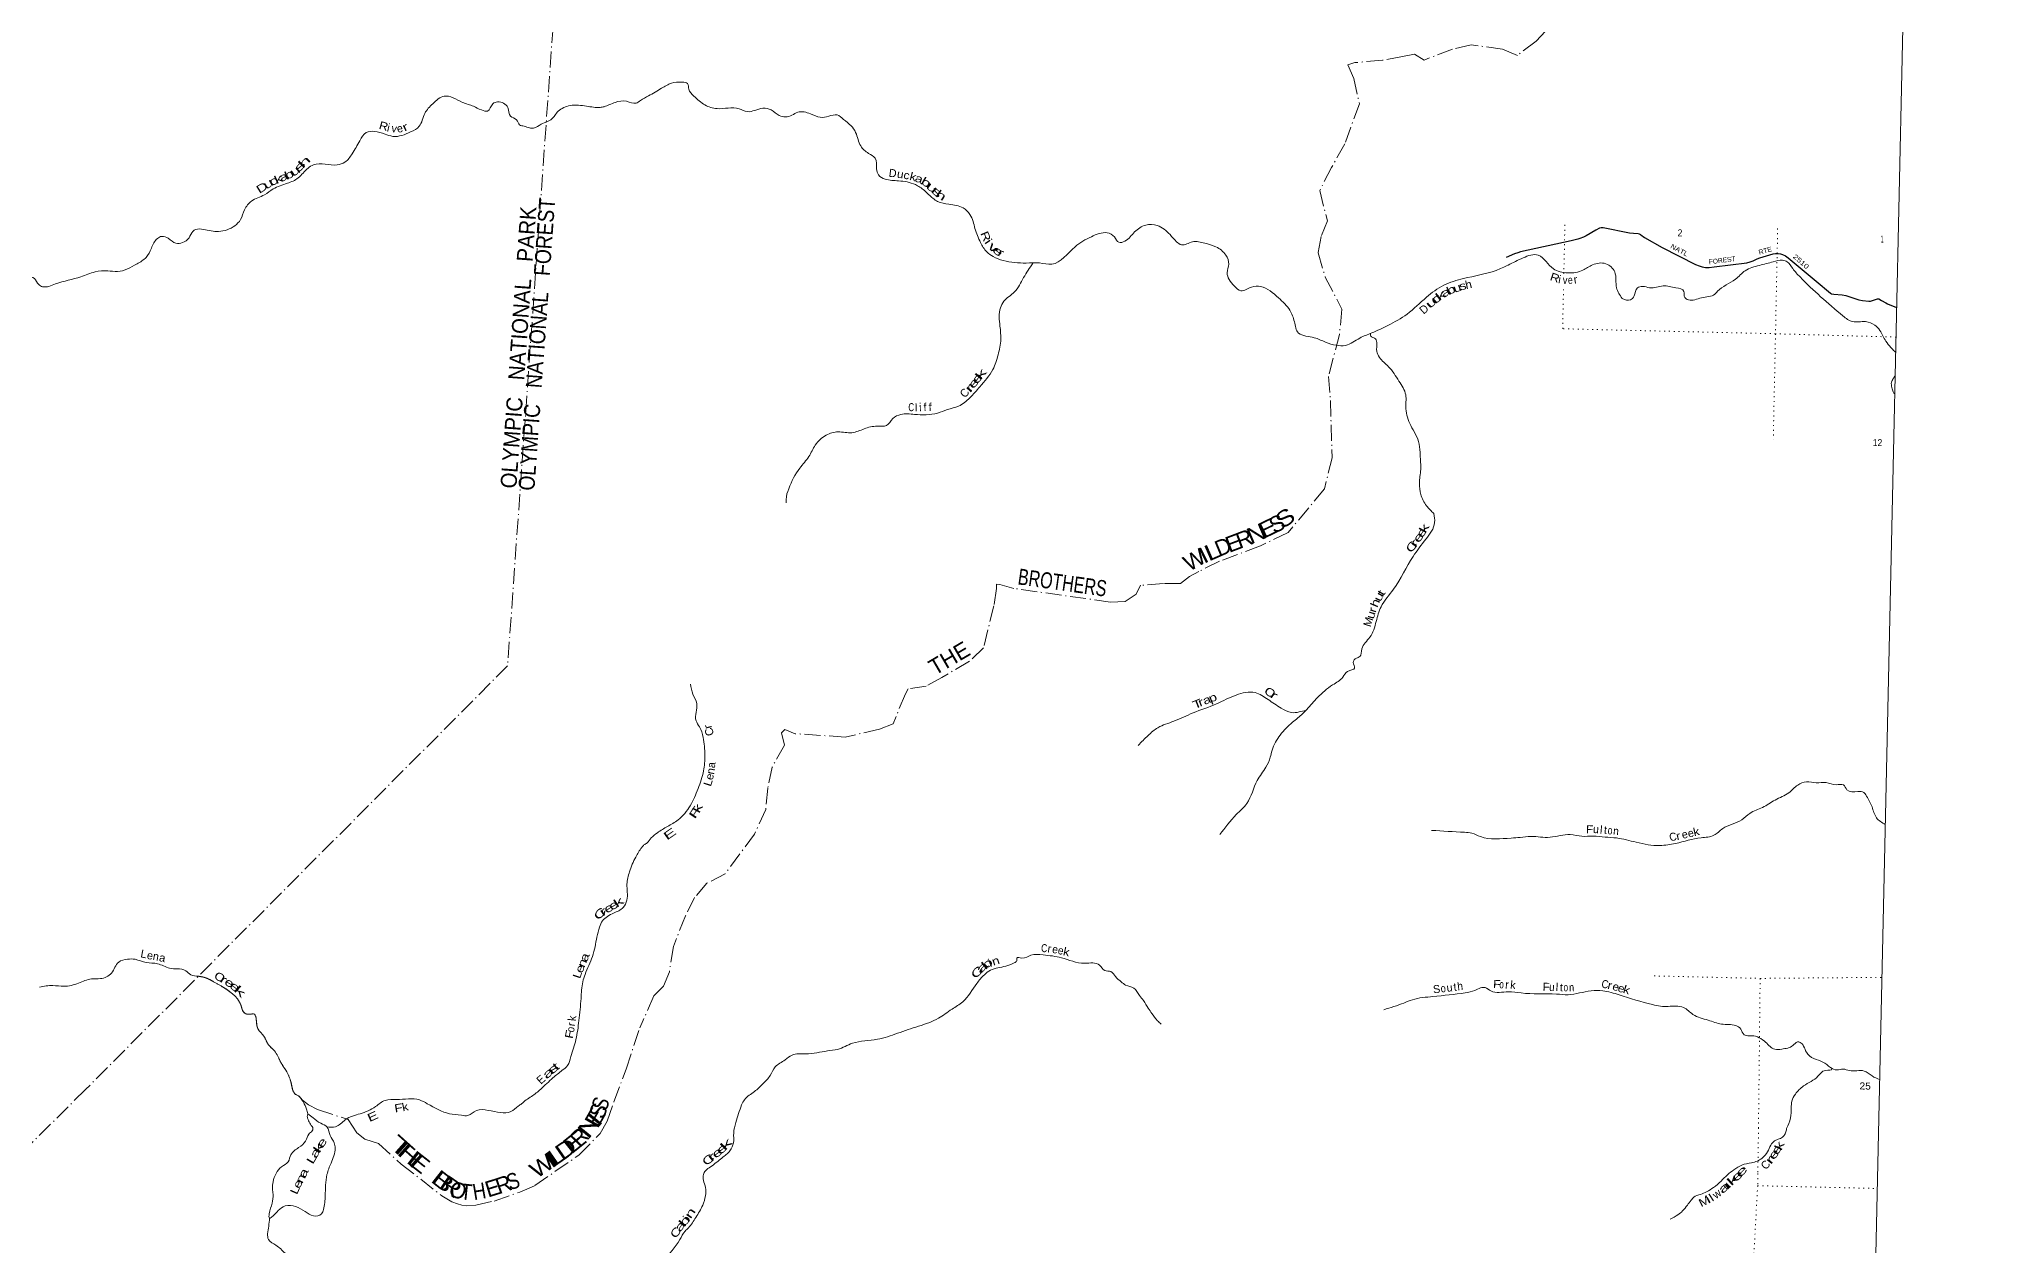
# Model space of a CAD drawing. Header units: feet. Extents: x -745759 to -493183, y 5472 to 195788.
# Drawn here: x -542186 to -493183, y 48454 to 78592 of the extents above; entities that cross this region are included whole.
import ezdxf
from ezdxf.enums import TextEntityAlignment as Align

# ---------------------------------------------------------------- set-up
doc = ezdxf.new("R2010")
doc.units = ezdxf.units.FT
doc.header["$LTSCALE"] = 80
doc.linetypes.add('DOT_DASHED', pattern=[7.7, 5, -1.2, 0.3, -1.2])
doc.linetypes.add('DOTTED', pattern=[1.5, 0.3, -1.2])
for name, color, linetype, lineweight in [('29', 7, 'Continuous', 25), ('39', 7, 'Continuous', 13), ('4', 7, 'Continuous', 13), ('44', 7, 'DOT_DASHED', 13), ('7', 7, 'DOTTED', 13)]:
    doc.layers.add(name, color=color, linetype=linetype, lineweight=lineweight)
doc.layers.add('30', color=7, linetype='Continuous')
doc.layers.add('41', color=7, linetype='Continuous')

msp = doc.modelspace()

# ---------------------------------------------------------------- linework, layer by layer
at = {"layer": '29'}
for points in [[(-502156.44, 73704.05), (-502184.86, 73721.7), (-502221.45, 73733.13), (-502335.77, 73742.28), (-502436.37, 73751.43), (-503099.42, 73879.53), (-503142.86, 73881.83), (-503190.87, 73870.38), (-503277.76, 73820.06), (-503520.11, 73678.23), (-503586.42, 73646.21), (-503680.16, 73614.18), (-503730.46, 73598.18), (-503895.08, 73554.7), (-505161.74, 73280.2), (-505228.05, 73259.62), (-505312.64, 73229.88), (-505522.99, 73138.38)], [(-502156.44, 73704.05), (-502060.44, 73643.14), (-501621.26, 73392.49), (-500786.63, 72964.96)], [(-500786.63, 72964.96), (-500701, 72927.95), (-500618.69, 72905.07), (-500540.95, 72891.35), (-500447.21, 72891.35), (-500326.03, 72905.07), (-499505.21, 73008.01), (-499420.62, 73030.88), (-499349.74, 73058.33), (-499249.14, 73104.08), (-499180.55, 73131.54), (-498849.02, 73227.61), (-498785, 73236.76), (-498720.98, 73239.05), (-498663.82, 73232.19), (-498615.81, 73216.17), (-498540.35, 73181.86), (-498472.17, 73135.15)], [(-498472.17, 73135.15), (-497774.27, 72546.65), (-497415.09, 72244.95)], [(-497415.09, 72244.95), (-497388.01, 72233.69), (-497333.13, 72227.98), (-497122.78, 72209.68), (-497033.61, 72192.52), (-496930.73, 72159.35), (-496706.66, 72086.15), (-496612.91, 72068.99), (-496459.72, 72052.98), (-496413.99, 72050.69), (-496386.56, 72054.13), (-496265.38, 72099.87), (-496242.51, 72105.59), (-496219.64, 72105.59), (-496205.94, 72103.3), (-496138.49, 72067.85), (-496034.46, 72003.8), (-495988.71, 71982.07), (-495760.85, 71891.31)]]:
    msp.add_lwpolyline(points, dxfattribs=at)
at = {"layer": '39'}
for points in [[(-526628.84, 77365.74), (-526383.07, 77494.39), (-526116.93, 77518.45), (-525982.58, 77482.1), (-525950.46, 77342.57), (-525824.15, 77173.37), (-525545.65, 76949.4), (-525245.02, 76858.07), (-524693.37, 76855.51), (-524491.1, 76783.84), (-524097.2, 76868.36), (-523890.47, 76824.84), (-523689.2, 76686.7), (-523532.7, 76650.01), (-523372.95, 76695.87), (-523228.9, 76768.17), (-522907.37, 76726.88), (-522669.05, 76642.57), (-522451.19, 76669.39), (-522241.32, 76700.37), (-522083.91, 76591.12), (-521895.08, 76429), (-521780.8, 76264.02), (-521651.01, 75925.51), (-521456.48, 75741.14), (-521291.17, 75621.7), (-521254.89, 75357.19), (-521206.91, 75201.3), (-521045.38, 75098.04), (-520707.78, 75054.48), (-520287.64, 74961.74), (-520174.53, 74898.9), (-519955.83, 74716.34), (-519730.99, 74539.56), (-519448.13, 74470.67), (-519091.16, 74376.44), (-518924.48, 74214.67), (-518844.53, 74042.16), (-518796.88, 73864.11), (-518659.2, 73515.41), (-518503.7, 73279.26), (-518344.4, 73161.93), (-518090.15, 73065.28), (-517519.29, 73001.96), (-517185.01, 73004.8), (-516875.41, 72973.78), (-516297.03, 73408.01), (-515888.53, 73659.54), (-515496.46, 73756.17), (-515310.78, 73652.53), (-515204.06, 73519.9), (-515050.64, 73545.71), (-514807.51, 73779.67), (-514529.12, 73948.6), (-514243.34, 73940.11), (-513922.59, 73713.47), (-513758.2, 73533.6), (-513636.53, 73457.15), (-513361.58, 73531.44), (-513056.06, 73496.44), (-512775.53, 73407.44), (-512527.04, 73196.03), (-512453.86, 72975.27), (-512493.38, 72758.29), (-512321.14, 72431.21), (-512149.82, 72309.66), (-511882.65, 72402.2), (-511656.95, 72414.8), (-511212.23, 72131.82), (-510926.99, 71821.12), (-510814.53, 71535.27), (-510712.07, 71253.61), (-510527.97, 71178.2), (-510317.19, 71136.63), (-510036.98, 71025.47), (-509770.38, 70946.75), (-509534.84, 70945.09), (-509179.74, 71126.93), (-508881.82, 71255.26), (-508476.31, 71442.35), (-507998.84, 71727.05), (-507513.31, 72146.62), (-507079.92, 72446.1), (-506588.12, 72613.72), (-505773.6, 72818.61), (-505471.6, 72950.9), (-505096.4, 73130.41), (-504718.88, 73197.05), (-504523.92, 73040.88), (-504341.44, 72858.71), (-503980.6, 72754.35), (-503603.04, 72823), (-503363.47, 72954.26), (-503026.79, 72983.25), (-502808.35, 72782.39), (-502762.03, 72382.73), (-502621.12, 72114.57)], [(-526628.84, 77365.74), (-526958.8, 77176.55), (-527155.74, 77060.61), (-527269.41, 76995.81), (-527504.14, 77041.68), (-527790.26, 77015.77), (-528069.59, 76907.12), (-528162.41, 76890.38), (-528506.04, 76919.75), (-528914.3, 76933.98), (-529212.23, 76793.36), (-529302.37, 76687.9), (-529372.08, 76602.28), (-529637.73, 76467.22), (-529832.39, 76369.39), (-529934.89, 76376.98), (-530063.03, 76419.23), (-530179.22, 76453.23), (-530255.78, 76579.35), (-530403.36, 76666.22), (-530474.49, 76884.97), (-530727.9, 77025.85), (-530849.34, 76979.31), (-530978.86, 76797.86), (-531133.4, 76824.38), (-531333.19, 76918.09), (-531609.4, 77014.97), (-532061.78, 77170.95), (-532348.38, 76981.79), (-532547.22, 76740.92), (-532688.98, 76416.55), (-532902.38, 76276.67), (-533344.72, 76166.45), (-533543.06, 76223.86), (-533803.63, 76290.27), (-534011.36, 76259.15), (-534175.39, 76058.06), (-534363.48, 75730.35), (-534545.71, 75523.49), (-534739.93, 75453.87), (-535041.48, 75472.53), (-535331.5, 75454.74), (-535467.54, 75374.16), (-535714.76, 75127.97), (-535982.42, 74992.94), (-536340.73, 74851.22), (-536556.24, 74705.32), (-536880.53, 74551), (-537052.88, 74331.89), (-537155.23, 74085.53), (-537296.36, 73934.48), (-537700.97, 73791.45), (-538080.54, 73839.5), (-538273.73, 73838.39), (-538342.83, 73793.07), (-538441.85, 73633.33), (-538608.71, 73510.89), (-538769.89, 73497.2), (-538959.2, 73618.97), (-539123.45, 73667.81), (-539232.91, 73615.04), (-539383.53, 73369.41), (-539515.77, 73141.64), (-539741.59, 72979.78), (-540229.41, 72789.62), (-540474.63, 72807.43), (-540788.95, 72779.93), (-541146.95, 72658.36), (-541777.49, 72478.42), (-542104.49, 72410.8), (-542198.27, 72462.6), (-542306.62, 72615.4), (-542491.18, 72652.45), (-542784.23, 72568.19), (-542953.44, 72423.62), (-543024.46, 72384.38), (-543077.98, 72437.59), (-543122.04, 72583.37), (-543254.21, 72625.67), (-543479.61, 72623.03), (-543801.13, 72519.05), (-544659.53, 72042.24), (-544850.83, 71900.01), (-545205.27, 71748.16), (-545303.12, 71664.98), (-545333.58, 71514.28), (-545398.98, 71315.73), (-545483.45, 71186), (-545673.38, 71134.45), (-545914.33, 71035.3), (-546157.84, 71032.93), (-546324.64, 70914.51), (-546475.87, 70761.6), (-546703.97, 70581.64), (-547070.76, 70278.8), (-547319.81, 69911.71), (-547462.14, 69682.08)], [(-502621.12, 72114.57), (-502412.23, 72081.09), (-502324.18, 72178.44), (-502236.59, 72378.56), (-502113.16, 72418.94), (-501934.46, 72385.93), (-501593.54, 72428.96), (-501276.1, 72383.71), (-501076.14, 72291.94), (-501058.26, 72142.56), (-500966.58, 72080.68), (-500641.64, 72132.03), (-500301.94, 72227.47), (-500238.5, 72294.98), (-499788.98, 72596.23), (-499546.15, 72810.04), (-499191.81, 72941.52), (-498846.1, 73034.85), (-498609.94, 73073.48), (-498497.76, 73035.46), (-498355.42, 72861.97), (-498175.34, 72653.65), (-497102.76, 71681.87), (-496861.32, 71537.07), (-496537.14, 71538.05), (-496308.94, 71449.87), (-496178.03, 71318.87), (-496031.08, 71050.62), (-495902.61, 70891.46), (-495812.64, 70796.36), (-495785.7, 70771.65)], [(-517349.27, 72996.87), (-517581.16, 72638.24), (-517810.08, 72279.15), (-518075.32, 72047.55), (-518162.36, 71883.69), (-518173.3, 71426.5), (-518150.08, 71097.72), (-518218.38, 70707.9), (-518350.74, 70343.27), (-518677.4, 69911.15), (-518927.25, 69632.97), (-519208.2, 69427.82), (-519485.35, 69341.47), (-519732.33, 69252.65), (-520310.66, 69221.38), (-520646.92, 69220.58), (-520849.86, 69114.95), (-521009.46, 68946.18), (-521243.33, 68925.65), (-521566.47, 68860.18), (-521871.95, 68764.21), (-522217.97, 68783.71), (-522515.15, 68703.73), (-522788.75, 68452.11), (-522950.09, 68168.53), (-523177.97, 67877.92), (-523451.5, 67364.37), (-523517.95, 67097.44), (-523513.22, 67010.73)], [(-507325.12, 66743.92), (-507511.48, 66936.22), (-507654.14, 67222.54), (-507690.26, 67497.12), (-507656.81, 67845.16), (-507671.56, 68202.02), (-507693.53, 68480.41), (-507905.94, 68947.14), (-508028.56, 69360.08), (-508031.35, 69708.69), (-508199.29, 70053.83), (-508461.66, 70412.54), (-508687.7, 70643.75), (-508755.87, 70795.92), (-508756.58, 71015.55), (-508811.27, 71127.22), (-508887.28, 71160.65), (-508910.92, 71195.27), (-508912.38, 71237.16)], [(-495808.5, 69730.7), (-495844.54, 69780.67), (-495879.45, 69891.74), (-495891.54, 70024.9), (-495843.87, 70114.83), (-495798.22, 70192.38)], [(-512675.17, 58725.78), (-512266.98, 59223.11), (-512002.99, 59505.1), (-511740.65, 60077.25), (-511526.25, 60408.36), (-511415.79, 60656.48), (-511370.87, 60831.07), (-511167.82, 61210.72), (-510858.96, 61530.28), (-510603.99, 61747.93), (-510505.78, 61851.17), (-510233.46, 62151.16), (-509858.27, 62463.65), (-509605.68, 62657.16), (-509482.71, 62800.31), (-509308.29, 62884.22), (-509342.39, 63025.8), (-509260.26, 63131.3), (-509179.07, 63174.36), (-509127.93, 63360.94), (-508928.2, 63654), (-508769.22, 64048.44), (-508648.91, 64415.28), (-508336.27, 64851.65), (-507846.72, 65670.09), (-507523.99, 66108.32), (-507308.37, 66520.01), (-507325.12, 66743.92)], [(-525909.14, 62484.52), (-525846.52, 62231.69), (-525753.39, 61998.53), (-525769.94, 61569.63), (-525683.68, 61415.15), (-525590.99, 61153.79), (-525549.46, 60703.84), (-525579.46, 60317.46), (-525719.07, 59872.34), (-525914.77, 59446.24), (-526216.1, 59092.3), (-526482.35, 58927.21), (-526734.36, 58771.97), (-526887.34, 58641.38), (-526991.89, 58518.09), (-527072.11, 58465.12)], [(-514719.39, 60953.86), (-514470.03, 61199.81), (-514225.46, 61395.46), (-513828.39, 61556.49), (-513346.08, 61762.53), (-512760.74, 61991.15), (-512270.16, 62211.16), (-511794.1, 62270.22), (-511472.51, 62099.99), (-511145.57, 61883.32), (-510889.53, 61772.54), (-510691.98, 61787.59), (-510532.35, 61825.4)], [(-496045.16, 58973.7), (-496265.27, 59146.59), (-496375.97, 59416.29), (-496512.8, 59688.42), (-496583.89, 59780.19), (-496728.55, 59800.59), (-497003.75, 59843.16), (-497090.5, 59965.41), (-497267.61, 59970.19), (-497526.49, 60026.61), (-497770.27, 60016.32), (-498013.51, 60042.28), (-498234.2, 59961.1), (-498454.52, 59771.11), (-498797.57, 59587.07), (-499114.46, 59402.63), (-499430.79, 59254.44), (-499630.53, 59094.35), (-500109, 58876.16), (-500329.02, 58706.32), (-500646.06, 58644.78), (-501288.46, 58503.69), (-501675.84, 58451.31), (-502272.59, 58533.16), (-502762.27, 58639.53), (-503049.85, 58662.16), (-503343.41, 58688.9), (-503625.41, 58681.21), (-503918.69, 58726.09), (-504425.1, 58657.43), (-504899.98, 58676.93), (-505168.1, 58654.93), (-505397.89, 58638.36), (-506164.46, 58674.51), (-506376.62, 58758.42), (-506559.5, 58781.42), (-507384.3, 58828.55)], [(-527071.06, 58466.35), (-527126.8, 58401.05), (-527277.86, 58163.13), (-527432.36, 57794.61), (-527495.39, 57487.19), (-527497.46, 57086.13), (-527592.81, 56902.15), (-527828.35, 56762.6), (-528106.95, 56569.29), (-528181.76, 56413.21), (-528245.91, 56164.26), (-528357.87, 55682.23), (-528543.77, 55233.56), (-528598.92, 55046.95), (-528643.45, 54632.43), (-528698.17, 54076.98), (-528771.75, 53604.45), (-528896.94, 53179.06), (-528982.88, 52952.6), (-529111.39, 52837.64), (-529345.68, 52647.69), (-529651.78, 52366.11), (-529879.91, 52184.13), (-530017.84, 52098.27)], [(-542179.12, 54917.4), (-541844.53, 54954.68), (-541571.18, 54934.43), (-541203.76, 55013.53), (-540880.2, 55119.5), (-540656.75, 55126.2), (-540378.94, 55267.12), (-540199.75, 55538.53), (-539979.31, 55611.79), (-539788.2, 55608.9), (-539511.71, 55530.15), (-539230.47, 55499.71), (-538926.34, 55386.28), (-538731.39, 55371.24), (-538524.85, 55323.78), (-538395.62, 55221.06), (-538204.19, 55186.93)], [(-524630.52, 51972.25), (-524557.9, 52103.14), (-524307.17, 52306.75), (-524096.85, 52500.92), (-523914.54, 52707.62), (-523790.5, 52921.27), (-523540.2, 53096.69), (-523369.25, 53216.92), (-523026.53, 53245.82), (-522485.8, 53319.99), (-522231.5, 53360.35), (-521860.75, 53511.72), (-521237.1, 53610.78), (-520735.48, 53762.12), (-520205.28, 53939.21), (-519711.02, 54137.01), (-519371.35, 54363.41), (-519100.76, 54548.58), (-518751.53, 55008.56), (-518563.05, 55223.22), (-518408.33, 55335.65), (-518030.26, 55438.55), (-517815.61, 55519.82), (-517752.35, 55575.25), (-517749.4, 55637.66), (-517624.5, 55641.76), (-517397.98, 55708.74), (-517093.78, 55720.11), (-516635.83, 55646.47), (-516056, 55510.49), (-515684.18, 55466.4), (-515551.35, 55329.33), (-515398.75, 55300.76), (-515285.84, 55178.11), (-515140.87, 55044.88), (-515031.35, 54964.59), (-514829.13, 54888.9), (-514686.91, 54707.36), (-514582.14, 54578.79), (-514466.26, 54385.57), (-514375.55, 54259.23), (-514235.37, 54075.71), (-514144.05, 53989.66)], [(-538204.19, 55186.93), (-538052.54, 55155.41), (-537794.86, 55030.59), (-537233.65, 54621.04), (-537135.82, 54438.16), (-537075.75, 54286.09), (-536931.64, 54235.55), (-536802.86, 54235.62), (-536764.22, 54130.23), (-536715.89, 53867.49), (-536571.76, 53685.93), (-536460.15, 53482.7), (-536305.63, 53323.15), (-536156.84, 53050.83), (-535980.07, 52765.99), (-535874.2, 52449.98), (-535835.08, 52310.34), (-535780.79, 52234.8)], [(-496185.48, 52605.09), (-496372.81, 52694.75), (-496572.28, 52818.75), (-496944.62, 52828.59), (-497097.06, 52867.24), (-497254.4, 52847.53), (-497412.58, 52906.42), (-497601.8, 53042.35), (-497832.01, 53130.57), (-498016.91, 53286.58), (-498085.05, 53440.77), (-498170.24, 53532.77), (-498242.55, 53543.97), (-498354.57, 53459.09), (-498633.82, 53366.73), (-498805.05, 53361.35), (-499037.95, 53538.26), (-499375.77, 53700.69), (-499512.62, 53704.84), (-499570.69, 53725.89), (-499659.17, 53866.3), (-499780.69, 53952.82), (-500140.52, 53990.67), (-500471.26, 54088.52), (-500851.63, 54233.48), (-501084.62, 54404.35), (-501275.39, 54437.55), (-501659.96, 54437.51), (-501862.73, 54476.94), (-502696.65, 54719.65), (-503107.82, 54824.8), (-503397.78, 54823.28), (-503973.09, 54725.47), (-504260.79, 54740.04), (-505148.3, 54768), (-505465.95, 54799.15), (-505902.55, 54820.07), (-506048.28, 54902.94), (-506159.15, 54894.59), (-506305.09, 54830.38), (-506547.56, 54773.72), (-507350.33, 54679.47), (-507864.98, 54598.85), (-508077.62, 54517.54), (-508581.5, 54350.12)], [(-498511.1, 51379.9), (-498412.15, 51646.63), (-498394.26, 51898.21), (-498379.63, 52067.22), (-498292.4, 52243.17), (-498085.99, 52445.46), (-497729.98, 52687.73), (-497536.49, 52833.8), (-497378.21, 52876.78), (-497380.64, 52887.79)], [(-535780.79, 52234.8), (-535706.6, 52197.87), (-535658.74, 52149.98), (-535584.44, 52045.91), (-535506.45, 51866.6), (-535473.13, 51750.9)], [(-534990.71, 51423.29), (-534781.18, 51424.88), (-534535.33, 51601.93), (-534161.37, 51753.54), (-533778.76, 51929.1), (-533541.46, 52086.23), (-533251.24, 52107), (-532680.16, 52096.39), (-532485.35, 52002.74), (-531934.33, 51752.87), (-531633.56, 51712.92), (-531470.76, 51706.73), (-531256.38, 51832.21), (-530962.55, 51836.76), (-530658.16, 51780.6), (-530400.01, 51806.22), (-530213.57, 51940.47), (-530127.57, 52000.73), (-530017.83, 52098.27)], [(-524630.52, 51972.25), (-524775.53, 51534.94), (-524828.25, 51270.53), (-524834.27, 51025.07), (-524923.54, 50828), (-525123.03, 50645.77), (-525405.88, 50425.36), (-525530.91, 50327.82), (-525585.42, 50236.58), (-525583.14, 50083.53), (-525533.08, 49911.16), (-525534.14, 49703.83), (-525602.35, 49463.96), (-525774.61, 49162.27), (-525955.87, 48903.07), (-526042.38, 48818.67), (-526174.24, 48606.56), (-526587.25, 48079.38), (-526775.32, 47870.69), (-526976.57, 47698.56), (-527142.08, 47589.96), (-527328.54, 47458.72)], [(-535473.13, 51750.9), (-535342.85, 51650.84), (-535149.1, 51514.91), (-534990.52, 51420.17), (-534911.42, 51204.56), (-534811.36, 51022.67), (-534790.46, 50893.18), (-534892.31, 50521.02), (-534994.06, 50233.48), (-535037.47, 49704.68), (-535080.31, 49359.21), (-535133.35, 49249.75), (-535329.73, 49200.38), (-535538.31, 49306.47), (-535776.55, 49433.47), (-536037.71, 49448.23), (-536211.53, 49335.82), (-536345.79, 49196.2), (-536429.53, 49145.96), (-536439.02, 49248.97), (-536363.96, 49515.02), (-536342.24, 49740.14), (-536358.87, 49879.59), (-536340.41, 50054.42), (-536127.93, 50425.76), (-535963.76, 50554.53), (-535895.09, 50726.05), (-535701.47, 50906.46), (-535528.41, 51069.26), (-535449.63, 51242.54), (-535365.04, 51327.01), (-535345.58, 51380.92), (-535405.29, 51487.22), (-535464.59, 51609.64), (-535486.95, 51680.73), (-535473.13, 51750.9)], [(-498511.1, 51379.9), (-498541.33, 51273.61), (-498587.65, 51188.2), (-498695.77, 51124.47), (-498811.58, 51075.02), (-498906.72, 50966.68), (-498987.16, 50801.6), (-499125.83, 50639.99), (-499387.93, 50527.77), (-499630.62, 50469.41), (-499828.57, 50349.55), (-499990.46, 50224.75), (-500149.06, 50069.68), (-500335.95, 49909.27), (-500511.46, 49802.94), (-500661.82, 49738.25), (-500832.47, 49666.02), (-500896.63, 49591.12), (-500992.11, 49468.7), (-501110.29, 49322.68), (-501227.18, 49228.97), (-501422.98, 49115.09)], [(-536428.84, 49146.04), (-536450.65, 48945.01), (-536477.6, 48752.27), (-536454.99, 48610.65), (-536269.48, 48466.87), (-536041.1, 48267.58), (-535822.82, 47985.94), (-535807.97, 47614.82), (-535789.29, 47316.13), (-535845.7, 47071.76), (-535799.88, 46732.08), (-535752.71, 46204.98), (-535737.15, 45781.45), (-535796.43, 45583.5), (-535934.16, 45304.94), (-535872.35, 45041.42), (-535859.85, 44817.44), (-535766.68, 44520.88), (-535662.8, 44250.23), (-535711.62, 44148.73), (-535653.62, 43973.96), (-535625.34, 43737.49), (-535634.9, 43516.09), (-535712.27, 43318.6), (-535750.02, 43176.51), (-535749.38, 43079.59)]]:
    msp.add_spline(points, degree=3, dxfattribs=at)
at = {"layer": '4'}
msp.add_lwpolyline([(-739699.92, 195787.95), (-708889.59, 194791.67), (-678077.93, 193837.75), (-647264.98, 192926.23), (-616450.81, 192057.09), (-585635.48, 191230.34), (-554819.03, 190445.97), (-524001.53, 189704), (-493183.05, 189004.41), (-497222.97, 5471.78), (-528293.91, 6177.09), (-559363.85, 6925.15), (-590432.73, 7715.93), (-621500.49, 8549.46), (-652567.08, 9425.72), (-683632.43, 10344.71), (-714696.49, 11306.44), (-745759.19, 12310.89)], close=True, dxfattribs=at)
msp.add_lwpolyline([(-739699.92, 195787.95), (-708889.59, 194791.67), (-678077.93, 193837.75), (-647264.98, 192926.23), (-616450.81, 192057.09), (-585635.48, 191230.34), (-554819.03, 190445.97), (-524001.53, 189704), (-493183.05, 189004.41), (-497222.97, 5471.78), (-528293.91, 6177.09), (-559363.85, 6925.15), (-590432.73, 7715.93), (-621500.49, 8549.46), (-652567.08, 9425.72), (-683632.43, 10344.71), (-714696.49, 11306.44), (-745759.19, 12310.89)], close=True, dxfattribs=at)
at = {"layer": '44'}
for points in [[(-527988.94, 97949.07), (-530478.63, 62939.37), (-541025.43, 52360.08)], [(-504536.15, 78793.14), (-504773.34, 78540.97), (-505240.65, 78187.24), (-505613.76, 78342.96), (-506397.58, 78453.96), (-506860.19, 78347.15), (-507571.08, 78072.04), (-507809.16, 78217.58), (-508110.21, 78163.02), (-508610.68, 78065.09), (-509300.53, 78007.38), (-509478.99, 77955.36), (-509324.99, 77610.02), (-509189.15, 76976.07), (-509554.65, 75976.28), (-509882.7, 75390.42), (-510181.03, 74812.54)], [(-510181.03, 74812.54), (-509988.36, 74056.43), (-510147.99, 73660.88), (-510223.31, 73255.83), (-510040.52, 72646.36), (-509624.75, 71845.38), (-509687.38, 71218.29), (-509960.9, 70167.03), (-509913.06, 69571.93), (-509872.69, 68139.69), (-510060.77, 67359.39), (-510973.05, 66270.67), (-511659.71, 65936.63), (-512685.35, 65552.72), (-513205.74, 65295.98), (-513436.25, 65173.49), (-513663.48, 65000.72), (-514086.08, 64998.03), (-514657.41, 64951.29), (-514771.46, 64730.95), (-515041.1, 64550.38), (-515413.25, 64534.45), (-517823.79, 64872.45), (-518176.89, 64969.3), (-518261.14, 64982.99), (-518263.29, 64869.99), (-518326.49, 64435.47), (-518582.95, 63392.35), (-518935.87, 63053.82), (-519628.11, 62648.69), (-520016.75, 62432.04), (-520470.11, 62366.97), (-520535.86, 62242.27), (-520845.98, 61488.72), (-521182.33, 61355.1), (-522043.78, 61161.55), (-523288.71, 61245.27), (-523548.71, 61349.23), (-523630.57, 61266.61), (-523560.34, 60960.07), (-523866.63, 60407.41), (-523978.04, 59881.44), (-524026.09, 59354.62), (-524304.01, 58738.79), (-525041.17, 57748.18), (-525497.88, 57507.33), (-525804.66, 57151.44), (-526033, 56698.21), (-526334.9, 55931.99), (-526435.71, 55297.04), (-526582.04, 54934.8), (-526827.45, 54695.3), (-527088.23, 54091.79), (-527177.82, 53897.55)], [(-527822.7, 52047.08), (-527516.02, 52868.56), (-527177.82, 53897.55)], [(-541025.43, 52360.08), (-547329.25, 46116.86), (-557897.72, 46384.94), (-558385.93, 46393.63)], [(-535783.96, 52237.28), (-535692.75, 52189.29), (-535612.87, 52095.55), (-535533.98, 52030.42), (-535454.75, 51977.99), (-535227.16, 51853.63)], [(-535227.16, 51853.63), (-534463.92, 51607.95), (-534243.77, 51274.34), (-534051.23, 51113.37), (-533709.12, 51006.41), (-533136.75, 50494.31), (-532123.03, 49700.41), (-531873.42, 49554.68), (-531731.41, 49499.42), (-531620.9, 49467), (-531500.65, 49454.02), (-531271.87, 49469.81), (-530815.65, 49571.95), (-530175.28, 49793.46), (-529802.23, 49955.36), (-528699.41, 50717.25), (-528165.37, 51262.13), (-527989.98, 51569.61), (-527822.7, 52047.08)]]:
    msp.add_lwpolyline(points, dxfattribs=at)
msp.add_spline([(-538204.19, 55186.93), (-538052.54, 55155.41), (-537794.86, 55030.59), (-537233.65, 54621.04), (-537135.82, 54438.16), (-537075.75, 54286.09), (-536931.64, 54235.55), (-536802.86, 54235.62), (-536764.22, 54130.23), (-536715.89, 53867.49), (-536571.76, 53685.93), (-536460.15, 53482.7), (-536305.63, 53323.15), (-536156.84, 53050.83), (-535980.07, 52765.99), (-535874.2, 52449.98), (-535835.08, 52310.34), (-535780.79, 52234.8)], degree=3, dxfattribs=at)
at = {"layer": '7'}
for p, q in [((-504079.35, 72729.39), (-504052.28, 74006.68)), ((-499172.93, 55132.09), (-499214.02, 51395.41)), ((-499214.02, 51395.41), (-499230.64, 50259.37)), ((-499235.12, 49954.23), (-496245.34, 49885.52))]:
    msp.add_line(p, q, dxfattribs=at)
for points in [[(-498734.9, 73865.24), (-498788.73, 71234.71), (-498844.79, 68590.1)], [(-495777.13, 71151.91), (-498788.73, 71234.71), (-504108.37, 71360.06), (-504086.51, 72391.47)], [(-501821.7, 55193.58), (-499172.93, 55132.09), (-496129.16, 55158.98)], [(-499230.64, 50259.37), (-499235.12, 49954.23), (-499517.19, 44845.87)]]:
    msp.add_lwpolyline(points, dxfattribs=at)

# ---------------------------------------------------------------- texts
at = {"layer": '30'}
for s, rotation, width, p in [('NATL', 331.877, 1.15, (-501426.85, 73382.65)), ('RTE', 15.599, 1.05, (-499192.95, 73208.19)), ('2510', 318.861, 1.3, (-498364.67, 73144.46))]:
    msp.add_text(s, height=120, rotation=rotation, dxfattribs=dict(at, width=width)).set_placement(p)
msp.add_text('FOREST', height=120, rotation=7.116, dxfattribs=at).set_placement((-500448.93, 72969.23))
at = {"layer": '41'}
for s, rotation, width, p in [('R', 344.401, 1.15, (-533709.59, 76357.27)), ('r', 24.601, 1.5, (-533057.85, 76284.29)), ('s', 48.81, 2.15, (-535700.16, 75242)), ('h', 44.738, 2.1, (-535599.39, 75347.34)), ('D', 31.954, 1.45, (-536684.57, 74726.53)), ('u', 32.612, 1.7, (-536516.93, 74831.12)), ('c', 29.209, 1.65, (-536383.33, 74909.82)), ('k', 24.346, 1.5, (-536256.71, 74969.35)), ('a', 24.278, 1.4, (-536135.73, 75021.83)), ('b', 26.339, 1.45, (-535992.94, 75077.65)), ('u', 32.933, 1.7, (-535846.22, 75148.13)), ('u', 350.311, 1.1, (-520759.27, 75137.84)), ('c', 348.416, 1.1, (-520597.56, 75114.11)), ('k', 345.648, 1.2, (-520447.59, 75081.91)), ('a', 339.119, 1.3, (-520318.63, 75049.91)), ('b', 329.22, 1.6, (-520172.58, 74990.9)), ('u', 322.05, 1.9, (-520045.33, 74895.11)), ('s', 320.075, 2.1, (-519922.69, 74794.35)), ('h', 326.241, 1.7, (-519804.59, 74680.98)), ('R', 292.872, 1.3, (-518669.15, 73745.35)), ('i', 304.541, 1.45, (-518569.04, 73519.74)), ('v', 309.992, 1.95, (-518493.1, 73417.61)), ('e', 322.275, 1.75, (-518387.95, 73301.75)), ('r', 335.169, 1.5, (-518250.09, 73198.54)), ('h', 13.084, 1.1, (-506519.2, 72349.14)), ('R', 341.491, 1.2, (-504443.68, 72579.26)), ('v', 356.734, 0.85, (-504109.31, 72479.89)), ('e', 3.888, 0.8, (-503970.75, 72476.09)), ('r', 9.324, 1.05, (-503818.27, 72484.27)), ('u', 40.788, 2, (-507437.94, 71846.39)), ('c', 37.829, 1.95, (-507317.18, 71950.24)), ('k', 35.645, 1.9, (-507203.77, 72038.3)), ('a', 30.061, 1.6, (-507093.35, 72120.24)), ('b', 26.287, 1.45, (-506951.81, 72197.23)), ('u', 20.08, 1.35, (-506806.75, 72253.72)), ('s', 16.345, 1.3, (-506662.91, 72310.79)), ('e', 50.266, 1.8, (-518842.78, 69840.09)), ('e', 50.556, 1.8, (-518752.66, 69954.26)), ('k', 50.694, 2.05, (-518664.07, 70056.67)), ('r', 48.411, 2.1, (-518924.85, 69745.08)), ('C', 359.519, 0.75, (-520464.39, 69302.38)), ('e', 53.159, 1.7, (-507711.82, 65991.22)), ('e', 57.952, 1.55, (-507616.19, 66118.37)), ('k', 60.423, 1.65, (-507538.95, 66232.12)), ('C', 54.106, 1.5, (-507888.44, 65742.66)), ('r', 53.311, 1.9, (-507790.92, 65871.95)), ('u', 64.14, 1.5, (-508665.45, 64522.65)), ('t', 60.789, 1.35, (-508580.08, 64676.14)), ('u', 73.237, 1.25, (-508836.26, 64094.21)), ('h', 67.375, 1.35, (-508742.74, 64380.72)), ('r', 72.383, 1.25, (-508785.1, 64256.01)), ('M', 72.391, 1.05, (-508909.6, 63896.15)), ('C', 329.108, 1.35, (-511591.15, 62261.21)), ('r', 326.345, 1.8, (-511443.17, 62172.98)), ('T', 21.593, 1.45, (-513315.61, 61853.39)), ('r', 21.285, 1.4, (-513175.68, 61916.81)), ('a', 21.077, 1.3, (-513058.21, 61963.68)), ('p', 22.303, 1.35, (-512910.65, 62016.11)), ('C', 107.811, 1.05, (-525313.31, 61223.24)), ('r', 104.678, 1.2, (-525369.52, 61389.78)), ('n', 79.735, 1.05, (-525321.86, 60216.48)), ('L', 72.483, 1.2, (-525401.99, 59910.72)), ('e', 74.843, 1.05, (-525356.97, 60071.96)), ('F', 56.042, 1.9, (-525802.74, 59093.33)), ('k', 61.883, 1.6, (-525690.82, 59242.44)), ('E', 34.696, 1.75, (-526499.01, 58573.06)), ('F', 357.914, 1.1, (-503527.92, 58760.95)), ('o', 355.601, 0.8, (-502988.4, 58736.77)), ('n', 354.019, 0.95, (-502854.52, 58723.44)), ('k', 12.466, 1.15, (-500822.14, 58682.98)), ('C', 11.645, 0.95, (-501421.95, 58554.27)), ('r', 12.309, 1.15, (-501250.47, 58583.85)), ('C', 48.437, 1.65, (-528202.7, 56567.23)), ('r', 34.438, 1.8, (-528102.24, 56674.08)), ('e', 31.834, 1.55, (-528000.45, 56745.04)), ('e', 29.423, 1.45, (-527880.3, 56822.14)), ('k', 33.384, 1.8, (-527751.34, 56891.93)), ('C', 356.914, 0.8, (-517148.98, 55792.67)), ('e', 350.879, 0.95, (-516877.98, 55772.06)), ('e', 349.609, 0.95, (-516739.85, 55745.13)), ('k', 347.682, 1.15, (-516607.77, 55715.32)), ('a', 348.875, 1.05, (-539202.21, 55565.93)), ('e', 66.67, 1.3, (-528619.13, 55245.81)), ('n', 66.244, 1.4, (-528564.38, 55381.72)), ('a', 68.194, 1.35, (-528498.84, 55532.88)), ('C', 48.716, 1.65, (-518775.31, 55103.53)), ('a', 44.529, 2.1, (-518663.84, 55230.43)), ('b', 38.307, 1.85, (-518543.48, 55337.01)), ('i', 24.216, 1.1, (-518412.68, 55415.81)), ('n', 18.119, 1.25, (-518338.14, 55448.22)), ('C', 330.833, 1.3, (-537839.03, 55143.25)), ('r', 329.343, 1.7, (-537691.58, 55060.9)), ('e', 329.343, 1.5, (-537577.76, 54995.22)), ('e', 323.345, 1.7, (-537453.45, 54920.15)), ('k', 317.492, 2.2, (-537345.78, 54835.61)), ('L', 71.916, 1.2, (-528668.8, 55111.87)), ('o', 6.607, 0.85, (-507146.64, 54779.37)), ('h', 6.787, 0.95, (-506730.5, 54833.23)), ('F', 356.679, 1.15, (-505851.61, 54898.13)), ('o', 357.319, 0.75, (-505694.46, 54887.78)), ('F', 358.395, 1.1, (-504612.68, 54824.93)), ('u', 357.395, 0.9, (-504449.02, 54821.92)), ('o', 358.657, 0.75, (-504086.75, 54811.93)), ('n', 1.819, 0.85, (-503945.35, 54808.2)), ('C', 349.899, 0.9, (-503150.79, 54905.98)), ('r', 346.616, 1.15, (-503001.16, 54876.73)), ('e', 344.79, 1.1, (-502882.6, 54850.97)), ('e', 344.376, 1.1, (-502748.48, 54811.21)), ('k', 343.698, 1.25, (-502617.67, 54776.54)), ('o', 81.053, 0.9, (-528819.87, 53776.73)), ('F', 78.706, 1.3, (-528857.26, 53612.54)), ('s', 39.267, 2.1, (-529390.43, 52709.06)), ('t', 38.758, 1.75, (-529262.54, 52815.28)), ('a', 42.231, 2, (-529508.6, 52599.37)), ('F', 9.353, 1.3, (-533292.73, 51782.71)), ('k', 12.037, 1.15, (-533095.86, 51810.71)), ('E', 24.011, 1.5, (-533933.02, 51541.06)), ('k', 57.471, 1.75, (-535184.92, 50754.78)), ('e', 56.723, 1.6, (-535106.82, 50877.06)), ('e', 40.437, 1.85, (-525167.14, 50712.19)), ('k', 45.738, 2.25, (-525051.73, 50810.06)), ('e', 57.269, 1.55, (-498742.68, 50703.05)), ('k', 64.414, 1.55, (-498646.07, 50816.76)), ('L', 59.327, 1.55, (-535351.5, 50472.12)), ('a', 57.471, 1.65, (-535271.86, 50618.26)), ('C', 37.933, 1.55, (-525522.37, 50435.57)), ('r', 37.927, 1.95, (-525389.13, 50539.42)), ('e', 38.134, 1.75, (-525283.4, 50621.22)), ('r', 51.246, 2, (-498908.99, 50465.83)), ('e', 51.57, 1.75, (-498836.27, 50578.01)), ('e', 64.274, 1.35, (-535680.18, 49862.28)), ('n', 63.379, 1.5, (-535613.1, 49989.47)), ('a', 63.379, 1.5, (-535543.37, 50128.62)), ('a', 41.32, 2, (-500121.17, 49736.07)), ('k', 42.119, 2.15, (-499898.7, 49931.96)), ('e', 42.506, 1.95, (-499785.88, 50030.32)), ('e', 45.297, 2.05, (-499678.18, 50138.41)), ('L', 66.369, 1.35, (-535745.33, 49715.54)), ('M', 27.048, 1.25, (-500646.75, 49414.03)), ('i', 30.639, 1.3, (-500455.63, 49510.66)), ('l', 32.858, 1.35, (-500371.98, 49551.21)), ('a', 52.69, 1.8, (-526172.16, 48775.82)), ('b', 49.746, 1.9, (-526070.84, 48904.75)), ('i', 54.247, 1.5, (-525955.06, 49035.18)), ('n', 56.485, 1.7, (-525905.09, 49111.07)), ('C', 57.917, 1.4, (-526264.53, 48619.36))]:
    msp.add_text(s, height=200, rotation=rotation, dxfattribs=dict(at, width=width)).set_placement(p)
for s, rotation, p in [('i', 347.246, (-533506.33, 76292.96)), ('v', 351.369, (-533393.77, 76276.66)), ('e', 11.09, (-533226.93, 76253.94)), ('D', 352.724, (-520961.14, 75160.43)), ('i', 349.981, (-504229.26, 72501.82)), ('D', 41.498, (-507582.44, 71710.52)), ('C', 48.26, (-519048.4, 69619.32)), ('l', 1.318, (-520296.34, 69294.04)), ('i', 1.318, (-520191.17, 69300.61)), ('f', 1.318, (-520080.78, 69305.47)), ('f', 1.054, (-519954.85, 69305.58)), ('a', 83.435, (-525299.01, 60376.88)), ('u', 354.817, (-503358.35, 58767.63)), ('l', 354.768, (-503182.98, 58750.49)), ('t', 355.16, (-503082.9, 58744.64)), ('e', 12.466, (-500959.3, 58649.45)), ('e', 12.358, (-501110.14, 58619.2)), ('r', 352.126, (-516993.61, 55783.42)), ('L', 349.096, (-539666.17, 55662.05)), ('e', 348.775, (-539506.37, 55623.5)), ('n', 350.772, (-539357.01, 55597.26)), ('S', 6.607, (-507336.15, 54756.61)), ('u', 6.718, (-506999.64, 54796.34)), ('t', 6.787, (-506824.71, 54816.14)), ('r', 357.15, (-505549.74, 54879.98)), ('k', 354.875, (-505426.09, 54876.17)), ('l', 356.981, (-504284.82, 54816.41)), ('t', 357.069, (-504183.01, 54813.67)), ('k', 84.022, (-528776.15, 54058.66)), ('r', 82.71, (-528796.32, 53928.74)), ('E', 42.673, (-529646.44, 52473.23)), ('C', 46.496, (-499034.22, 50338.16)), ('u', 44.108, (-500006.14, 49835.12)), ('w', 37.06, (-500273.75, 49615.32))]:
    msp.add_text(s, height=200, rotation=rotation, dxfattribs=at).set_placement(p)
at = {"layer": '44'}
for s, rotation, width, p in [('OLYMPIC   NATIONAL   FOREST', 85.892, 0.9, (-529812.52, 67305.36)), ('OLYMPIC   NATIONAL   PARK', 85.892, 0.95, (-530261.4, 67360)), ('BROTHERS', 352.018, 0.75, (-517743.41, 64976.91))]:
    msp.add_text(s, height=400, rotation=rotation, dxfattribs=dict(at, width=width)).set_placement(p)
for s, rotation, p in [('S', 25.942, (-511163.73, 66311.81)), ('D', 22.522, (-512520.41, 65730.72)), ('R', 45.576, (-528540.06, 51027.64)), ('O', 335.65, (-531799.29, 49655.06)), ('E', 17.081, (-530798.1, 49709.26)), ('R', 19.081, (-530516.59, 49800.03))]:
    msp.add_text(s, height=400, rotation=rotation, dxfattribs=at).set_placement(p, align=Align.CENTER)
for s, rotation, width, p in [('S', 35.039, 1.25, (-510931.86, 66470.13)), ('E', 20.522, 1.05, (-512270.47, 65824.08)), ('R', 20.522, 1.05, (-511996.13, 65927.77)), ('N', 22.942, 1.2, (-511688.6, 66059.73)), ('E', 25.942, 1.2, (-511392.88, 66200.11)), ('W', 29.26, 1.05, (-513215.37, 65415.35)), ('I', 26.26, 1.15, (-512997.52, 65522.91)), ('L', 23.522, 1.35, (-512772.35, 65620.68)), ('S', 66.692, 0.95, (-528029.06, 51750.44)), ('S', 70.692, 0.85, (-527967.39, 51936.55)), ('N', 50.576, 1.6, (-528272.58, 51326.73)), ('E', 60.299, 1.3, (-528118.95, 51560.2)), ('T', 318.181, 1.9, (-533258.49, 50758.41)), ('H', 318.181, 1.6, (-533040.31, 50556.12)), ('D', 34.639, 1.3, (-528911.32, 50707.7)), ('E', 38.576, 1.55, (-528684.8, 50888.73)), ('E', 321.934, 1.5, (-532824.53, 50383.32)), ('W', 34.639, 1.15, (-529512.28, 50283.14)), ('I', 34.639, 1.45, (-529296.32, 50429.61)), ('L', 34.639, 1.7, (-529121.87, 50554.08)), ('B', 321.934, 1.5, (-532217.22, 49907)), ('R', 325.722, 1.35, (-532009.2, 49771.41)), ('T', 353.948, 0.9, (-531532.7, 49600.75)), ('H', 9.619, 0.85, (-531154.86, 49619.51)), ('S', 19.081, 0.85, (-530277.51, 49882.72))]:
    msp.add_text(s, height=400, rotation=rotation, dxfattribs=dict(at, width=width)).set_placement(p, align=Align.CENTER)
msp.add_text('THE', height=400, rotation=30.338, dxfattribs=at).set_placement((-519801.29, 62688.64))
at = {"layer": '7'}
for s, width, p in [('2', 0.9, (-501235.45, 73669.3)), ('1', 0.45, (-496164.43, 73515.01)), ('12', 0.9, (-496356.21, 68430.6)), ('25', 1.1, (-496692.04, 52358.66))]:
    msp.add_text(s, height=175, rotation=359.106, dxfattribs=dict(at, width=width)).set_placement(p)

doc.saveas('drawing.dxf')
